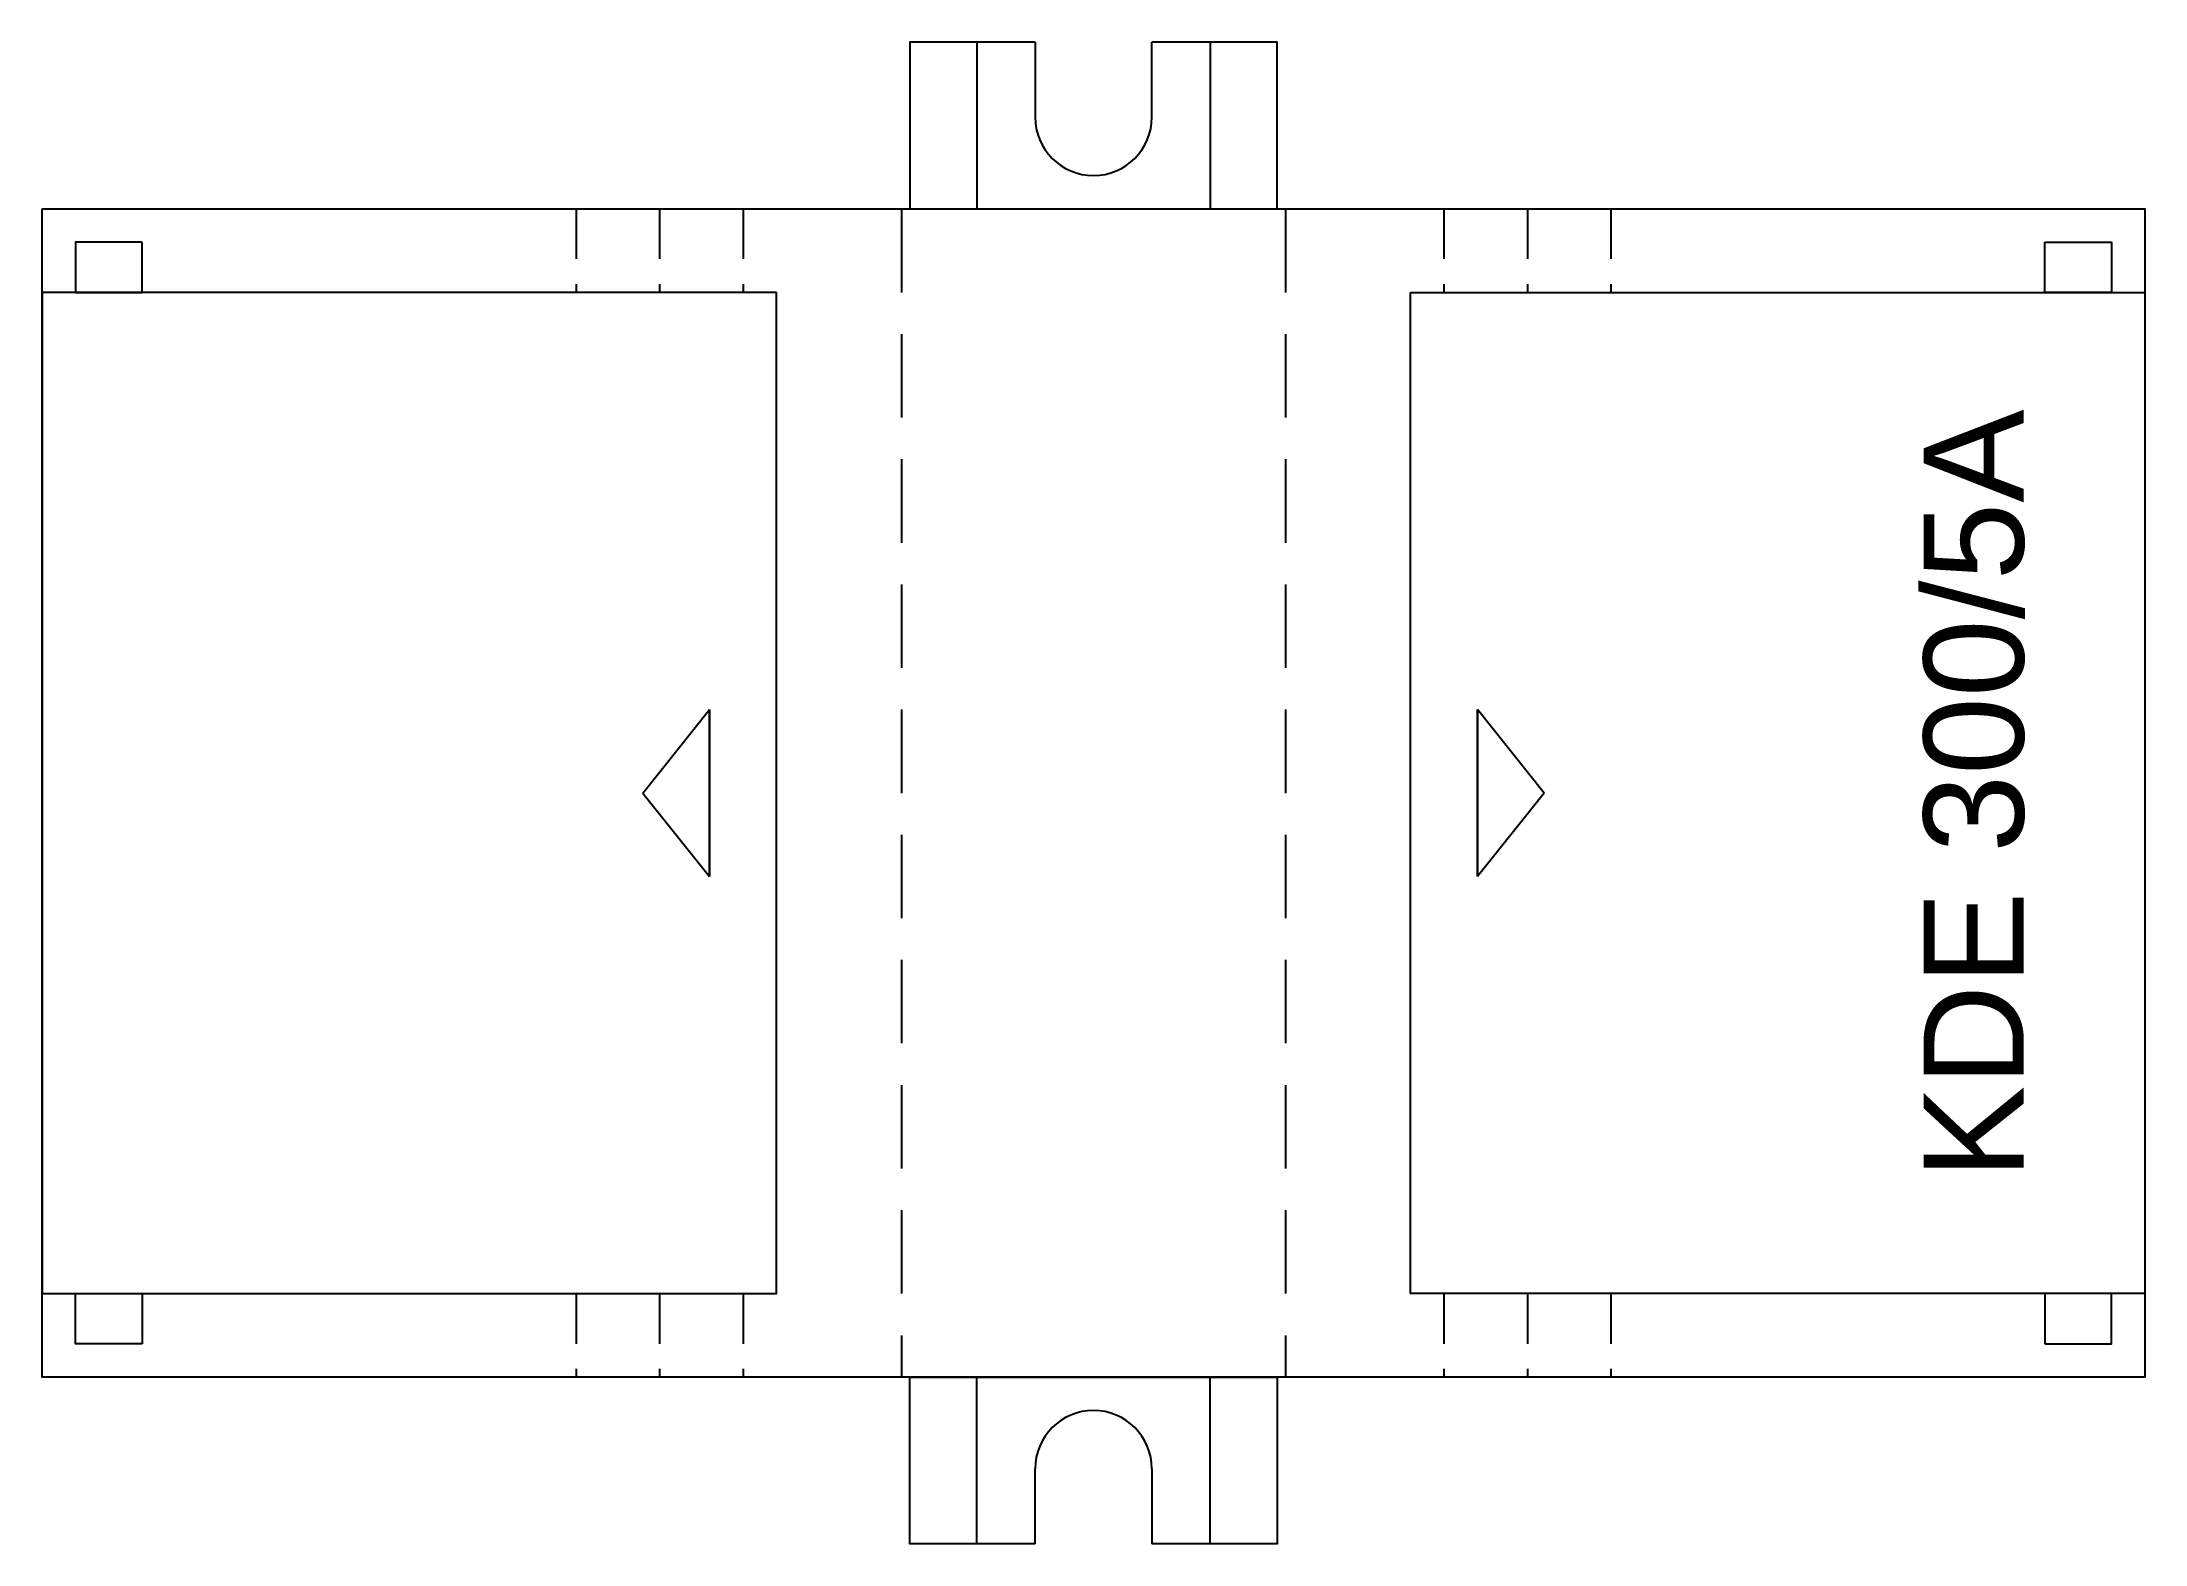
# Model space of a CAD drawing. Header units: millimetres. Extents: x 0 to 63, y 0 to 45.
import ezdxf

# ---------------------------------------------------------------- set-up
doc = ezdxf.new("R2010")
doc.units = ezdxf.units.MM
doc.linetypes.add('ASVLTYPE', pattern=[0.75, 0.5, -0.25])

# ---------------------------------------------------------------- blocks, each defined once
blk = doc.blocks.new('KDE 300A-2')
at = {"color": 85}
for p, q in [((82393.846, 42009.921), (82393.846, 42004.921)), ((82395.596, 42009.921), (82395.596, 42007.671)), ((82399.096, 42007.671), (82399.096, 42009.921)), ((82400.846, 42009.921), (82400.846, 42004.921)), ((82383.846, 41987.421), (82385.846, 41989.921)), ((82385.846, 41989.921), (82385.846, 41984.921)), ((82385.846, 41984.921), (82385.846, 41989.921)), ((82408.846, 41989.921), (82408.846, 41984.921)), ((82408.846, 41984.921), (82408.846, 41989.921)), ((82410.846, 41987.421), (82408.846, 41989.921)), ((82383.846, 41987.421), (82385.846, 41984.921)), ((82410.846, 41987.421), (82408.846, 41984.921)), ((82393.846, 41964.921), (82393.846, 41969.921)), ((82400.846, 41964.921), (82400.846, 41969.921)), ((82395.596, 41964.921), (82395.596, 41967.171)), ((82399.096, 41967.171), (82399.096, 41964.921))]:
    blk.add_line(p, q, dxfattribs=at)
at = {"color": 85, "linetype": 'ASVLTYPE', "ltscale": 3}
for p, q in [((82381.846, 42004.921), (82381.846, 42002.421)), ((82384.346, 42004.921), (82384.346, 42002.421)), ((82386.846, 42004.921), (82386.846, 42002.421)), ((82407.846, 42004.921), (82407.846, 42002.421)), ((82410.346, 42004.921), (82410.346, 42002.421)), ((82412.846, 42004.921), (82412.846, 42002.421)), ((82381.846, 41972.421), (82381.846, 41969.921)), ((82384.346, 41972.421), (82384.346, 41969.921)), ((82386.846, 41972.421), (82386.846, 41969.921)), ((82407.846, 41972.421), (82407.846, 41969.921)), ((82410.346, 41972.421), (82410.346, 41969.921)), ((82412.846, 41972.421), (82412.846, 41969.921))]:
    blk.add_line(p, q, dxfattribs=at)
at = {"color": 85, "linetype": 'ASVLTYPE', "ltscale": 5}
for p, q in [((82391.596, 42004.921), (82391.596, 41969.921)), ((82403.096, 42004.921), (82403.096, 41969.921))]:
    blk.add_line(p, q, dxfattribs=at)
at = {"color": 85}
for points in [[(82395.596, 42009.921), (82391.846, 42009.921), (82391.846, 42004.921), (82402.846, 42004.921), (82402.846, 42009.921), (82399.096, 42009.921)], [(82395.596, 41964.921), (82391.846, 41964.921), (82391.846, 41969.921), (82402.846, 41969.921), (82402.846, 41964.921), (82399.096, 41964.921)]]:
    blk.add_lwpolyline(points, dxfattribs=at)
for points in [[(82365.846, 42004.921), (82428.846, 42004.921), (82428.846, 41969.921), (82365.846, 41969.921)], [(82368.846, 42003.921), (82366.846, 42003.921), (82366.846, 42002.421), (82368.846, 42002.421)], [(82425.846, 42003.921), (82427.846, 42003.921), (82427.846, 42002.421), (82425.846, 42002.421)], [(82387.846, 42002.421), (82365.846, 42002.421), (82365.846, 41972.421), (82387.846, 41972.421)], [(82406.846, 42002.421), (82428.846, 42002.421), (82428.846, 41972.421), (82406.846, 41972.421)], [(82368.846, 41970.921), (82366.846, 41970.921), (82366.846, 41972.421), (82368.846, 41972.421)], [(82425.846, 41970.921), (82427.846, 41970.921), (82427.846, 41972.421), (82425.846, 41972.421)]]:
    blk.add_lwpolyline(points, close=True, dxfattribs=at)
for centre, start, end in [((82397.346, 42007.671), 180, 0), ((82397.346, 41967.171), 0, 180)]:
    blk.add_arc(centre, 1.75, start, end, dxfattribs=at)
at = {"color": 85, "insert": (82423.735, 41987.383), "char_height": 3, "attachment_point": 5, "rotation": 90}
blk.add_mtext('{\\fArial|b0|i0|c0|p34;KDE 300/5A}', dxfattribs=at)

msp = doc.modelspace()

# ---------------------------------------------------------------- block references
at = {"color": 2}
msp.add_blockref('KDE 300A-2', (-82365.846, -41964.921), dxfattribs=at)

doc.saveas('drawing.dxf')
